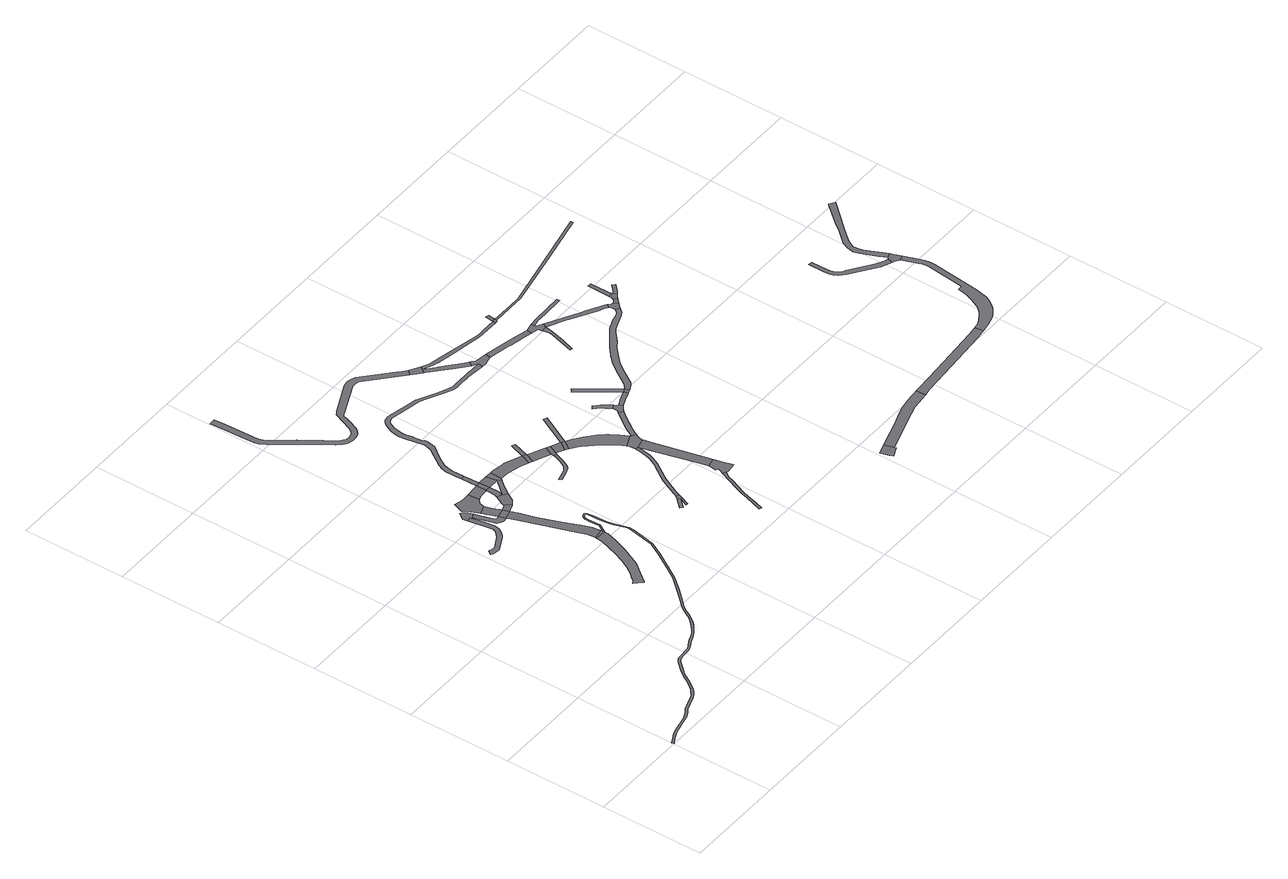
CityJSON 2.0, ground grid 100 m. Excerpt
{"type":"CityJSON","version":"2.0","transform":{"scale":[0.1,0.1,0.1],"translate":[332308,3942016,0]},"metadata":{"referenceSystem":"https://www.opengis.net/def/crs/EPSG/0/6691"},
"CityObjects":{
"road1":{"type":"Road","attributes":{"RoadStructureAttribute.sectionType":"1"},"geometry":[{"type":"MultiSurface","lod":"1","boundaries":[[[0,1,2,3,4,5,6,7,8,9,10,11,12,13,14,15,16,17,18,19,20,21,22,23,24,25,26,27,28,29,30,31,32,33,34,35,36,37,38,39,40,41,42,43,44,45,46,47,48,49,50,51,52,53,54,55,56,57,58,59,60,61,62,63,64,65,66,67,68,69,70,71,72,73,74,75,76,77,78,79,80,81,82,83,84,85,86,87,88,89,90,91,92,93,94,95,96,97,98,99,100,101,102,103,104,105,106,107,108,109,110,111,112,113,114,115,116,117,118,119,120,121,122,123,124,125,126,127,128,129,130,131,132,133,134,135,136,137,138,139,140,141,142,143,144,145,146,147,148,149,150,151,152,153,154,155,156,157,158]]]}]},
"road2":{"type":"Road","attributes":{"RoadStructureAttribute.sectionType":"1"},"geometry":[{"type":"MultiSurface","lod":"1","boundaries":[[[159,160,161,162,163,164,165,166,167,168,169,170,171,172,173,174,175,176,177,178,179,180,181,182,183,184,185,186,187]]]}]},
"road3":{"type":"Road","attributes":{"RoadStructureAttribute.sectionType":"1"},"geometry":[{"type":"MultiSurface","lod":"1","boundaries":[[[188,189,190,191,192,193,194,195,196,197,198,199,200,201,202,203,204,205,206,207,208,209,210,211,212,213]]]}]},
"road4":{"type":"Road","geometry":[{"type":"MultiSurface","lod":"1","boundaries":[[[214,174,173,215,216,217,218,219,220,221]]]}]},
"road5":{"type":"Road","attributes":{"RoadStructureAttribute.sectionType":"1"},"geometry":[{"type":"MultiSurface","lod":"1","boundaries":[[[222,223,224,225,226,227,216,215,228,229,230,231,232,233,234,235]]]}]},
"road6":{"type":"Road","attributes":{"RoadStructureAttribute.sectionType":"1"},"geometry":[{"type":"MultiSurface","lod":"1","boundaries":[[[236,222,237,238,239,240,241]]]}]},
"road7":{"type":"Road","geometry":[{"type":"MultiSurface","lod":"1","boundaries":[[[237,222,235,242]]]}]},
"road8":{"type":"Road","geometry":[{"type":"MultiSurface","lod":"1","boundaries":[[[243,244,245,246,247,248,249,250,251,252,253,254,255,256,257,236,241]]]}]},
"road9":{"type":"Road","attributes":{"RoadStructureAttribute.sectionType":"1"},"geometry":[{"type":"MultiSurface","lod":"1","boundaries":[[[258,259,260,261,262,263,264,265,266,242,235,267,268,269,270,271,272,273]]]}]},
"road10":{"type":"Road","geometry":[{"type":"MultiSurface","lod":"1","boundaries":[[[0,158,273,272,188,213]]]}]},
"road11":{"type":"Road","attributes":{"RoadStructureAttribute.sectionType":"6"},"geometry":[{"type":"MultiSurface","lod":"1","boundaries":[[[274,275,276,277,278,237,242]]]}]},
"road12":{"type":"Road","geometry":[{"type":"MultiSurface","lod":"1","boundaries":[[[279,280,281,277,276,282,283]]]}]},
"road13":{"type":"Road","attributes":{"function":"3","RoadStructureAttribute.sectionType":"1"},"geometry":[{"type":"MultiSurface","lod":"1","boundaries":[[[284,285,286,246,245,287,288,289,290]]]}]},
"road14":{"type":"Road","attributes":{"RoadStructureAttribute.sectionType":"6"},"geometry":[{"type":"MultiSurface","lod":"1","boundaries":[[[291,292,293,294,295,296,297,289,298,299,300,301,280,279]]]}]},
"road15":{"type":"Road","geometry":[{"type":"MultiSurface","lod":"1","boundaries":[[[290,289,297,302,296,303]]]}]},
"road16":{"type":"Road","attributes":{"RoadStructureAttribute.sectionType":"6"},"geometry":[{"type":"MultiSurface","lod":"1","boundaries":[[[304,305,306,290,303]]]}]},
"road17":{"type":"Road","attributes":{"RoadStructureAttribute.sectionType":"1"},"geometry":[{"type":"MultiSurface","lod":"1","boundaries":[[[307,308,309,303,296,310,307,311,312,313,279,283,314,315,316,317]]]}]},
"road18":{"type":"Road","geometry":[{"type":"MultiSurface","lod":"1","boundaries":[[[318,319,308,307,317]]]}]},
"road19":{"type":"Road","attributes":{"function":"3","RoadStructureAttribute.sectionType":"1"},"geometry":[{"type":"MultiSurface","lod":"1","boundaries":[[[320,321,322,323,324,319,318,325,326,327,328]]]}]},
"road20":{"type":"Road","attributes":{"RoadStructureAttribute.sectionType":"1"},"geometry":[{"type":"MultiSurface","lod":"1","boundaries":[[[329,330,331,332,333,334,335,336,333,337]]]}]},
"road21":{"type":"Road","geometry":[{"type":"MultiSurface","lod":"1","boundaries":[[[333,336,338,339,340,341,337]]]}]},
"road22":{"type":"Road","attributes":{"RoadStructureAttribute.sectionType":"1"},"geometry":[{"type":"MultiSurface","lod":"1","boundaries":[[[342,343,344,345,346,347,348,349,350,351,352,353,354]]]}]},
"road23":{"type":"Road","geometry":[{"type":"MultiSurface","lod":"1","boundaries":[[[328,327,355,356,357]]]}]},
"road24":{"type":"Road","attributes":{"RoadStructureAttribute.sectionType":"1"},"geometry":[{"type":"MultiSurface","lod":"1","boundaries":[[[358,359,328,357]]]}]},
"road25":{"type":"Road","attributes":{"function":"3","RoadStructureAttribute.sectionType":"1"},"geometry":[{"type":"MultiSurface","lod":"1","boundaries":[[[356,355,360,361,362]]]}]},
"road26":{"type":"Road","attributes":{"RoadStructureAttribute.sectionType":"1"},"geometry":[{"type":"MultiSurface","lod":"1","boundaries":[[[363,364,365,366,367,368,369,370,371,372,373,374,375,376,377,378,379,380,381,382,383,384,385,386,387,388,389,390,391,392,393,394,395,396,397,398,399,400,401,402,403,404,405,406,407,408,409,410,411,412,413,414,415,416,417,418]]]}]},
"road27":{"type":"Road","geometry":[{"type":"MultiSurface","lod":"1","boundaries":[[[419,420,362,361,342,354]]]}]},
"road28":{"type":"Road","attributes":{"RoadStructureAttribute.sectionType":"1"},"geometry":[{"type":"MultiSurface","lod":"1","boundaries":[[[421,422,423,424,425,426,427,428,429,340,339,430,431,432,433,434,435,436,437,438,439]]]}]},
"road29":{"type":"Road","attributes":{"function":"3","RoadStructureAttribute.sectionType":"1"},"geometry":[{"type":"MultiSurface","lod":"1","boundaries":[[[440,420,419,441]]]}]},
"road30":{"type":"Road","attributes":{"RoadStructureAttribute.sectionType":"1"},"geometry":[{"type":"MultiSurface","lod":"1","boundaries":[[[442,443,444,445,446,447,448,449,450,451,452,453,454,455,456,457,458,459,460]]]}]},
"road31":{"type":"Road","geometry":[{"type":"MultiSurface","lod":"1","boundaries":[[[461,440,441,462,463]]]}]},
"road32":{"type":"Road","attributes":{"RoadStructureAttribute.sectionType":"1"},"geometry":[{"type":"MultiSurface","lod":"1","boundaries":[[[464,465,466,467,468,469,470,471,472,473,474,475,476,477,478,479,480,481,482,483,484,485,486,487,488,489,490,491,305,304,492,493,494,495,496,497,498,499,500,501,502,503,504,505,506,507,508,509,510,511,512,513,514,515,516,517,518,519,520,521,522,523,524,525]]]}]},
"road33":{"type":"Road","attributes":{"function":"3","RoadStructureAttribute.sectionType":"1"},"geometry":[{"type":"MultiSurface","lod":"1","boundaries":[[[462,526,527,528,529,530,531,532,533,534,535,536,537,538,539,540,463]]]}]},
"road34":{"type":"Road","attributes":{"RoadStructureAttribute.sectionType":"1"},"geometry":[{"type":"MultiSurface","lod":"1","boundaries":[[[541,542,440,461]]]}]},
"road35":{"type":"Road","geometry":[{"type":"MultiSurface","lod":"1","boundaries":[[[459,543,544,545,546,547,548,549,550,551,552,460]]]}]},
"road36":{"type":"Road","attributes":{"function":"3","RoadStructureAttribute.sectionType":"1"},"geometry":[{"type":"MultiSurface","lod":"1","boundaries":[[[553,438,554,555,548,547]]]}]},
"road37":{"type":"Road","geometry":[{"type":"MultiSurface","lod":"1","boundaries":[[[556,557,533,532,558,559,439,438,553,560,561,562]]]}]},
"road38":{"type":"Road","attributes":{"RoadStructureAttribute.sectionType":"1"},"geometry":[{"type":"MultiSurface","lod":"1","boundaries":[[[563,564,565,566,556,562,567,568,569,570,571,572]]]}]},
"road39":{"type":"Road","geometry":[{"type":"MultiSurface","lod":"1","boundaries":[[[389,388,573,574,575]]]}]},
"road40":{"type":"Road","attributes":{"RoadStructureAttribute.sectionType":"1"},"geometry":[{"type":"MultiSurface","lod":"1","boundaries":[[[576,577,578,579,580,581,582,583,584]]]}]},
"road41":{"type":"Road","geometry":[{"type":"MultiSurface","lod":"1","boundaries":[[[576,584,585,586,587,572,571,588,589,590]]]}]},
"road42":{"type":"Road","attributes":{"RoadStructureAttribute.sectionType":"1"},"geometry":[{"type":"MultiSurface","lod":"1","boundaries":[[[591,592,590,589,593,594,595]]]}]},
"road43":{"type":"Road","attributes":{"RoadStructureAttribute.sectionType":"1"},"geometry":[{"type":"MultiSurface","lod":"1","boundaries":[[[596,597,598,599,600,591]]]}]},
"road44":{"type":"Road","geometry":[{"type":"MultiSurface","lod":"1","boundaries":[[[524,601,602,603,604,605,606,607,608,609,525]]]}]},
"road45":{"type":"Road","geometry":[{"type":"MultiSurface","lod":"1","boundaries":[[[610,596,591,595,611]]]}]},
"road46":{"type":"Road","geometry":[{"type":"MultiSurface","lod":"1","boundaries":[[[612,613,614,615,616,617]]]}]},
"road47":{"type":"Road","attributes":{"RoadStructureAttribute.sectionType":"1"},"geometry":[{"type":"MultiSurface","lod":"1","boundaries":[[[574,573,618,619,620,609,608,621,622,623,624,574,625,626,627,628,629,630,631,632,633,634,635,636,637,638,639,640,575]]]}]},
"road48":{"type":"Road","attributes":{"RoadStructureAttribute.sectionType":"1"},"geometry":[{"type":"MultiSurface","lod":"1","boundaries":[[[641,642,643,644,604,603,645,646,647,648,649,650,651,652]]]}]},
"road49":{"type":"Road","attributes":{"function":"3","RoadStructureAttribute.sectionType":"1"},"geometry":[{"type":"MultiSurface","lod":"1","boundaries":[[[616,653,654,655,656,657,658,659,660,661,662,663,664,665,617]]]}]},
"road50":{"type":"Road","attributes":{"RoadStructureAttribute.sectionType":"1"},"geometry":[{"type":"MultiSurface","lod":"1","boundaries":[[[666,667,668,669,670,671,672,673,674,675]]]}]},
"road51":{"type":"Road","geometry":[{"type":"MultiSurface","lod":"1","boundaries":[[[676,677,633,632,678,679]]]}]},
"road52":{"type":"Road","attributes":{"RoadStructureAttribute.sectionType":"1"},"geometry":[{"type":"MultiSurface","lod":"1","boundaries":[[[680,681,682,683,684,685,686,687,688,689,690,691,692,693,610,611,694,695,696,697,698,699,700,701,702,703,704,705,706,707,708,709,710,711,712]]]}]},
"road53":{"type":"Road","attributes":{"RoadStructureAttribute.sectionType":"1"},"geometry":[{"type":"MultiSurface","lod":"1","boundaries":[[[676,713,714,715,677]]]}]},
"road54":{"type":"Road","geometry":[{"type":"MultiSurface","lod":"1","boundaries":[[[716,717,718,719,720,721,641,652,651,722,666,675]]]}]},
"road55":{"type":"Road","attributes":{"RoadStructureAttribute.sectionType":"1"},"geometry":[{"type":"MultiSurface","lod":"1","boundaries":[[[719,723,724,725,726,727,728,729,720]]]}]},
"road56":{"type":"Road","attributes":{"RoadStructureAttribute.sectionType":"1"},"geometry":[{"type":"MultiSurface","lod":"1","boundaries":[[[730,731,732,733,734,735,736,737,738,739,740,716,675]]]}]},
"road57":{"type":"Road","geometry":[{"type":"MultiSurface","lod":"1","boundaries":[[[711,741,742,743,744,745,737,736,746,712]]]}]},
"road58":{"type":"Road","attributes":{"RoadStructureAttribute.sectionType":"1"},"geometry":[{"type":"MultiSurface","lod":"1","boundaries":[[[747,748,743,742,749,750,751]]]}]},
"road59":{"type":"Road","geometry":[{"type":"MultiSurface","lod":"1","boundaries":[[[752,751,750,753,754,755,756,757,758]]]}]},
"road60":{"type":"Road","attributes":{"RoadStructureAttribute.sectionType":"1"},"geometry":[{"type":"MultiSurface","lod":"1","boundaries":[[[757,759,760,758]]]}]},
"road61":{"type":"Road","attributes":{"RoadStructureAttribute.sectionType":"1"},"geometry":[{"type":"MultiSurface","lod":"1","boundaries":[[[761,762,763,764,765,766,767,757,756]]]}]},
"road62":{"type":"Road","attributes":{"RoadStructureAttribute.sectionType":"1"},"geometry":[{"type":"MultiSurface","lod":"1","boundaries":[[[768,769,770,771,772,773,774,775,776,777,676,679]]]}]},
"road63":{"type":"Road","attributes":{"function":"3"},"geometry":[{"type":"MultiSurface","lod":"1","boundaries":[[[778,779,780,781,657,656,782,783,784,785]]]}]},
"road64":{"type":"Road","attributes":{"function":"3","RoadStructureAttribute.sectionType":"1"},"geometry":[{"type":"MultiSurface","lod":"1","boundaries":[[[786,787,788,789,790,791,792,793,794,795,796,797,798,799,800,801,802,803,804,805,806,807,808,809,810,811,812,813,814,815,816,817,818,819,820,821,822,823,824,778,785]]]}]},
"road65":{"type":"Road","attributes":{"RoadStructureAttribute.sectionType":"1"},"geometry":[{"type":"MultiSurface","lod":"1","boundaries":[[[825,826,827,828,829,830,831,832,833,834,835,836,837,838,839,840,841,842,843,844,845]]]}]},
"road66":{"type":"Road","geometry":[{"type":"MultiSurface","lod":"1","boundaries":[[[844,846,847,848,849,807,806,850,851,852,845]]]}]},
"road67":{"type":"Road","attributes":{"function":"3","RoadStructureAttribute.sectionType":"1"},"geometry":[{"type":"MultiSurface","lod":"1","boundaries":[[[853,854,855,856,857,858,859,860,861,862,863,864,865,866,867,868,869,870,871,852,851]]]}]}
},
"vertices":[
[1863,2087,0],[1904,2153,0],[1903,2165,0],[1899,2244,0],[1898,2281,0],[1899,2295,0],[1902,2308,0],[1906,2318,0],[1913,2325,0],[1922,2331,0],[1934,2335,0],[1938,2335,0],[1939,2334,0],[1941,2332,0],[1943,2325,0],[1947,2305,0],[1951,2262,0],[1952,2230,0],[1955,2168,0],[1956,2156,0],[1957,2140,0],[1963,2089,0],[1970,2057,0],[2004,1956,0],[2009,1936,0],[2002,1890,0],[1959,1672,0],[1958,1665,0],[1956,1658,0],[1953,1652,0],[1892,1542,0],[1795,1381,0],[1749,1312,0],[1718,1265,0],[1612,1147,0],[1548,1075,0],[1518,1042,0],[1466,987,0],[1429,934,0],[1428,933,0],[1416,910,0],[1414,907,0],[1383,853,0],[1363,829,0],[1316,777,0],[1271,739,0],[1236,716,0],[1200,698,0],[1154,679,0],[1135,672,0],[1087,641,0],[1067,632,0],[1053,628,0],[1036,625,0],[946,620,0],[916,615,0],[898,609,0],[871,588,0],[803,513,0],[800,509,0],[781,488,0],[752,445,0],[739,424,0],[717,390,0],[670,322,0],[651,299,0],[635,284,0],[628,279,0],[595,254,0],[571,240,0],[492,211,0],[423,186,0],[390,164,0],[364,151,0],[348,143,0],[346,142,0],[328,133,0],[300,126,0],[168,97,0],[115,82,0],[83,66,0],[57,53,0],[2,21,0],[12,4,0],[67,35,0],[92,48,0],[123,64,0],[173,78,0],[304,107,0],[335,114,0],[346,119,0],[348,120,0],[397,145,0],[432,168,0],[500,194,0],[575,219,0],[618,242,0],[641,259,0],[668,286,0],[685,306,0],[733,380,0],[761,424,0],[767,435,0],[796,475,0],[818,499,0],[883,572,0],[907,589,0],[922,593,0],[954,600,0],[1039,605,0],[1057,610,0],[1073,615,0],[1094,627,0],[1147,657,0],[1178,669,0],[1219,686,0],[1250,703,0],[1285,728,0],[1332,766,0],[1365,799,0],[1396,842,0],[1416,874,0],[1438,917,0],[1441,924,0],[1479,977,0],[1530,1031,0],[1634,1140,0],[1731,1256,0],[1762,1306,0],[1805,1375,0],[1903,1536,0],[1963,1646,0],[1967,1654,0],[1969,1661,0],[1971,1669,0],[2014,1888,0],[2021,1937,0],[2015,1960,0],[1982,2061,0],[1975,2092,0],[1969,2141,0],[1964,2231,0],[1962,2263,0],[1959,2307,0],[1954,2328,0],[1952,2337,0],[1948,2343,0],[1944,2346,0],[1940,2347,0],[1932,2347,0],[1917,2342,0],[1905,2335,0],[1896,2324,0],[1890,2312,0],[1887,2296,0],[1886,2282,0],[1887,2244,0],[1892,2156,0],[1853,2093,0],
[1057,2672,0],[1075,2660,0],[1119,2649,0],[1144,2649,0],[1287,2721,0],[1294,2727,0],[1325,2755,0],[1345,2778,0],[1357,2796,0],[1365,2815,0],[1369,2834,0],[1371,2852,0],[1371,2873,0],[1357,2951,0],[1331,3088,0],[1288,3080,0],[1327,2870,0],[1327,2855,0],[1325,2841,0],[1324,2834,0],[1323,2828,0],[1321,2825,0],[1318,2816,0],[1310,2805,0],[1294,2786,0],[1262,2758,0],[1148,2698,0],[1117,2699,0],[1083,2714,0],
[1748,2076,0],[1745,2042,0],[1734,2000,0],[1711,1922,0],[1678,1828,0],[1641,1740,0],[1599,1655,0],[1574,1618,0],[1541,1573,0],[1510,1537,0],[1484,1506,0],[1461,1490,0],[1517,1429,0],[1526,1420,0],[1529,1424,0],[1571,1473,0],[1634,1555,0],[1666,1596,0],[1683,1617,0],[1773,1801,0],[1816,1921,0],[1842,1998,0],[1847,2024,0],[1850,2038,0],[1851,2053,0],[1852,2068,0],
[1283,3108,0],[1342,3075,0],[1387,3095,0],[1385,3101,0],[1369,3141,0],[1341,3177,0],[1326,3189,0],[1279,3127,0],
[1485,2907,0],[1463,2899,0],[1452,2900,0],[1443,2911,0],[1428,2954,0],[1392,3077,0],[1368,2991,0],[1396,2896,0],[1407,2865,0],[1435,2844,0],[1458,2832,0],[1474,2832,0],[1504,2844,0],[1507,2845,0],
[1430,3045,0],[1572,2928,0],[1564,2948,0],[1559,2963,0],[1540,3011,0],[1519,3081,0],
[1595,2869,0],
[1530,3132,0],[1530,3133,0],[1564,3164,0],[1560,3274,0],[1513,3273,0],[1479,3274,0],[1455,3276,0],[1424,3282,0],[1395,3290,0],[1392,3292,0],[1356,3194,0],[1380,3163,0],[1385,3155,0],[1409,3097,0],[1410,3093,0],
[1845,2134,0],[1834,2188,0],[1798,2291,0],[1760,2395,0],[1722,2490,0],[1660,2661,0],[1618,2798,0],[1610,2826,0],[1605,2844,0],[1510,2835,0],[1523,2800,0],[1552,2717,0],[1714,2253,0],[1740,2164,0],[1749,2089,0],[1850,2109,0],
[1642,2886,0],[1662,2893,0],[1671,2900,0],[1630,2955,0],[1618,2942,0],
[1729,3037,0],[1678,3063,0],[1633,2973,0],[1725,2939,0],[1771,3010,0],
[1685,3284,0],[1661,3281,0],[1632,3277,0],[1614,3176,0],[1673,3181,0],[1694,3183,0],[1696,3285,0],
[1731,3051,0],[1731,3052,0],[1746,3088,0],[1745,3127,0],[1744,3162,0],[1744,3186,0],[1710,3184,0],[1693,3179,0],[1693,3165,0],[1691,3105,0],[1690,3087,0],
[1711,3184,0],[1735,3288,0],
[1731,3440,0],[1691,3437,0],[1696,3286,0],
[1850,3186,0],[1830,3290,0],[1745,3288,0],[1753,3187,0],[1833,3165,0],[1806,3132,0],[1793,3116,0],[1817,3080,0],[1824,3091,0],[1847,3119,0],[1881,3161,0],
[1893,3175,0],[1897,3287,0],
[2183,3221,0],[2059,3268,0],[2056,3269,0],[1963,3282,0],[1935,3286,0],[1984,3170,0],[2113,3137,0],[2188,3104,0],[2229,3199,0],
[2529,1807,0],[2474,1744,0],[2497,1724,0],[2551,1787,0],[2572,1807,0],[2537,1723,0],[2551,1717,0],[2586,1802,0],[2551,1829,0],
[2602,1840,0],[2604,1846,0],[2578,1860,0],[2565,1842,0],
[2390,2994,0],[2376,2953,0],[2358,2902,0],[2326,2843,0],[2281,2808,0],[2169,2780,0],[2184,2753,0],[2279,2780,0],[2322,2799,0],[2349,2824,0],[2380,2886,0],[2401,2944,0],[2414,2980,0],
[2223,3090,0],[2262,3181,0],[2264,3188,0],
[2313,3336,0],[2278,3348,0],
[2326,3045,0],[2390,3019,0],[2429,3103,0],
[1019,5557,0],[1019,5553,0],[1040,5122,0],[1050,5078,0],[1084,5019,0],[1146,4930,0],[1281,4752,0],[1417,4548,0],[1457,4504,0],[1497,4481,0],[1552,4465,0],[1599,4467,0],[1643,4484,0],[1674,4510,0],[1691,4533,0],[1699,4556,0],[1722,4610,0],[1745,4664,0],[1756,4708,0],[1773,4723,0],[1787,4730,0],[2109,4877,0],[2147,4879,0],[2183,4866,0],[2203,4851,0],[2512,4575,0],[2550,4618,0],[2508,4651,0],[2480,4685,0],[2214,4922,0],[2186,4936,0],[2140,4946,0],[2114,4945,0],[2088,4941,0],[2073,4935,0],[1773,4795,0],[1744,4776,0],[1740,4774,0],[1656,4580,0],[1630,4539,0],[1605,4520,0],[1563,4514,0],[1530,4521,0],[1508,4533,0],[1480,4556,0],[1453,4591,0],[1404,4667,0],[1313,4796,0],[1278,4848,0],[1201,4947,0],[1166,4992,0],[1118,5062,0],[1101,5101,0],[1096,5132,0],[1081,5487,0],[1078,5559,0],
[2426,2998,0],[2466,3085,0],
[2861,2460,0],[2853,2405,0],[2843,2362,0],[2828,2313,0],[2796,2246,0],[2694,2095,0],[2670,2057,0],[2593,1897,0],[2582,1871,0],[2620,1885,0],[2696,2042,0],[2719,2078,0],[2822,2231,0],[2856,2302,0],[2872,2354,0],[2882,2399,0],[2891,2457,0],[2892,2483,0],[2862,2483,0],
[2556,3043,0],[2500,2960,0],
[3031,1685,0],[3027,1675,0],[3024,1667,0],[3021,1663,0],[3019,1658,0],[2942,1467,0],[2929,1435,0],[2907,1359,0],[2884,1281,0],[2856,1196,0],[2878,1189,0],[2906,1274,0],[2923,1333,0],[2951,1428,0],[3022,1601,0],[3036,1645,0],[3054,1676,0],[3074,1698,0],[3041,1711,0],
[2592,3024,0],[2532,2938,0],[2590,3022,0],
[2882,4191,0],[2866,4193,0],[2831,4196,0],[2755,4196,0],[2739,4196,0],[2607,4197,0],[2554,4212,0],[2461,4254,0],[2298,4339,0],[2279,4344,0],[2136,4373,0],[2115,4378,0],[1973,4409,0],[1923,4402,0],[1898,4385,0],[1869,4353,0],[1837,4275,0],[1820,4205,0],[1820,4174,0],[1832,4109,0],[1856,3964,0],[1858,3937,0],[1854,3913,0],[1836,3867,0],[1719,3692,0],[1701,3653,0],[1690,3609,0],[1688,3495,0],[1728,3515,0],[1727,3550,0],[1735,3614,0],[1749,3663,0],[1794,3736,0],[1892,3863,0],[1902,3902,0],[1909,3956,0],[1902,3983,0],[1894,3987,0],[1887,4055,0],[1884,4081,0],[1884,4083,0],[1873,4160,0],[1871,4203,0],[1888,4282,0],[1904,4326,0],[1921,4350,0],[1939,4361,0],[1971,4367,0],[2017,4361,0],[2083,4346,0],[2158,4332,0],[2286,4308,0],[2344,4280,0],[2496,4200,0],[2578,4165,0],[2614,4160,0],[2691,4161,0],[2759,4162,0],[2768,4163,0],[2883,4152,0],[2958,4147,0],[2961,4192,0],
[2597,2893,0],[2615,2878,0],[2619,2873,0],[2734,2747,0],[2779,2694,0],[2817,2638,0],[2851,2571,0],[2966,2624,0],[2929,2705,0],[2883,2779,0],[2866,2798,0],[2819,2853,0],[2732,2930,0],[2665,2978,0],[2631,2997,0],
[2746,3318,0],[2710,3336,0],
[3090,1692,0],[3182,1701,0],[3181,1712,0],[3159,1802,0],[3140,1881,0],[3049,1859,0],[3040,1786,0],[3063,1777,0],[3065,1771,0],[3057,1751,0],
[2990,2506,0],[2986,2125,0],[3033,1936,0],
[2978,2612,0],[2973,2610,0],[2858,2544,0],[2863,2511,0],[2987,2518,0],[2995,2551,0],[3016,2591,0],
[3103,2812,0],[3052,2740,0],[3039,2721,0],[3004,2669,0],[3049,2654,0],[3080,2698,0],[3098,2726,0],[3135,2779,0],[3189,2851,0],[3154,2878,0],
[2599,4497,0],[2627,4529,0],[2646,4563,0],
[3205,2971,0],[3160,3039,0],[3143,3056,0],[3124,3076,0],[3093,3108,0],[3062,3081,0],[3119,3024,0],[3139,2993,0],[3167,2946,0],
[3172,2925,0],[3170,2904,0],[3160,2885,0],[3215,2873,0],[3254,2900,0],[3232,2930,0],
[3390,2997,0],[3313,2971,0],[3319,2928,0],[3398,2956,0],[3405,2959,0],
[3423,3020,0],[3248,3259,0],[3164,3373,0],[3137,3353,0],[3132,3350,0],
[3003,4144,0],[3056,4157,0],[3090,4163,0],[3099,4214,0],[3026,4227,0],[2985,4234,0],[2954,4257,0],[2943,4266,0],[2909,4221,0],
[3429,3012,0],[3444,2975,0],
[4026,803,0],[4053,716,0],[4066,685,0],[4162,726,0],[4161,747,0],[4133,837,0],
[2614,4484,0],[2733,4377,0],[2805,4313,0],[2909,4292,0],[2844,4349,0],[2732,4443,0],[2724,4449,0],[2719,4491,0],[2722,4490,0],[2753,4481,0],[2786,4473,0],[2820,4465,0],[2907,4449,0],[3246,4387,0],[3472,4384,0],[3473,4413,0],[3340,4413,0],[3283,4411,0],[3225,4419,0],[2841,4498,0],[2769,4513,0],[2715,4526,0],[2709,4528,0],
[3553,4117,0],[3422,4146,0],[3210,4191,0],[3115,4211,0],[3290,4121,0],[3313,4115,0],[3336,4111,0],[3373,4103,0],[3402,4096,0],[3452,4085,0],[3541,4064,0],[3547,4088,0],
[4435,836,0],[4503,858,0],[4674,908,0],[4858,933,0],[4848,1023,0],[4832,1021,0],[4783,1016,0],[4719,1010,0],[4599,989,0],[4537,970,0],[4494,954,0],[4446,936,0],[4426,929,0],
[3625,4006,0],[3638,3943,0],[3629,3903,0],[3601,3802,0],[3559,3677,0],[3583,3669,0],[3625,3795,0],[3653,3897,0],[3661,3932,0],[3677,4017,0],
[3506,4420,0],[3474,4425,0],[3487,4384,0],[3508,4400,0],
[4188,3656,0],[4168,3638,0],[4121,3622,0],[4092,3615,0],[3980,3570,0],[3907,3521,0],[3782,3426,0],[3761,3409,0],[3701,3356,0],[3656,3309,0],[3635,3287,0],[3577,3211,0],[3483,3061,0],[3477,3052,0],[3458,2980,0],[3497,3000,0],[3513,3012,0],[3526,3024,0],[3527,3025,0],[3540,3040,0],[3627,3177,0],[3680,3248,0],[3743,3312,0],[3819,3379,0],[3883,3425,0],[3937,3473,0],[3974,3505,0],[4005,3526,0],[4170,3592,0],[4206,3610,0],[4225,3634,0],[4238,3651,0],[4201,3678,0],
[3506,4433,0],[3517,4492,0],[3486,4498,0],
[3697,4054,0],[3642,4085,0],[3630,4092,0],[3640,4100,0],[3633,4133,0],[3594,4126,0],[3616,4048,0],
[3700,4116,0],[3813,4116,0],[4019,4121,0],[4018,4150,0],[3893,4147,0],[3693,4143,0],[3650,4136,0],
[3722,3994,0],[3839,3933,0],[3854,3924,0],[3870,3914,0],[4106,3784,0],[4165,3757,0],[4195,3737,0],[4218,3770,0],[4204,3780,0],[4053,3863,0],[3991,3894,0],
[4259,3679,0],[4286,3703,0],[4254,3739,0],[4242,3744,0],[4221,3768,0],[4204,3707,0],
[4287,3754,0],[4271,3743,0],[4301,3716,0],[4325,3742,0],[4299,3772,0],
[4308,3795,0],[4327,3743,0],[4342,3756,0],[4358,3770,0],[4374,3781,0],[4347,3816,0],[4308,3816,0],
[4346,4035,0],[4313,4040,0],
[4402,3802,0],[4426,3825,0],[4462,3862,0],[4436,3886,0],[4401,3849,0],[4379,3829,0],[4369,3821,0],
[3583,4401,0],[3709,4401,0],[3778,4401,0],[3850,4404,0],[4419,4517,0],[4893,4620,0],[4894,4643,0],[4337,4525,0],[3836,4418,0],[3729,4419,0],
[5793,1103,0],[5697,1092,0],[5175,1048,0],[4903,1025,0],[4918,941,0],[5168,964,0],[5704,1011,0],[5808,1024,0],
[5845,1028,0],[5893,1038,0],[5942,1051,0],[5985,1065,0],[6021,1083,0],[6052,1106,0],[6081,1130,0],[6106,1157,0],[6134,1193,0],[6154,1228,0],[6168,1260,0],[6178,1292,0],[6185,1329,0],[6192,1376,0],[6201,1451,0],[6248,1851,0],[6249,1887,0],[6248,1921,0],[6241,1954,0],[6229,1988,0],[6177,2136,0],[6129,2119,0],[6181,1972,0],[6191,1941,0],[6197,1915,0],[6198,1887,0],[6197,1854,0],[6156,1503,0],[6111,1503,0],[6098,1439,0],[6086,1393,0],[6069,1342,0],[6052,1303,0],[6028,1258,0],[6004,1224,0],[5977,1193,0],[5943,1165,0],[5897,1137,0],[5848,1116,0],
[6039,2219,0],[5959,2262,0],[5745,2409,0],[5727,2422,0],[5706,2436,0],[5682,2471,0],[5670,2509,0],[5666,2547,0],[5664,2704,0],[5627,2707,0],[5626,2547,0],[5630,2499,0],[5638,2460,0],[5660,2427,0],[5713,2374,0],[5873,2259,0],[5956,2200,0],[6035,2166,0],[6040,2164,0],[6057,2158,0],[6074,2210,0],
[6074,2153,0],[6081,2150,0],[6097,2140,0],[6115,2128,0],[6144,2229,0],[6138,2242,0],[6093,2221,0],
[6042,2449,0],[6030,2507,0],[6032,2546,0],[6044,2578,0],[6068,2613,0],[6110,2666,0],[6181,2747,0],[6398,2991,0],[6348,3028,0],[6342,3020,0],[6189,2844,0],[6154,2796,0],[6134,2768,0],[6020,2635,0],[5989,2574,0],[5978,2535,0],[5976,2499,0],[5992,2440,0],[6056,2293,0]
]}
